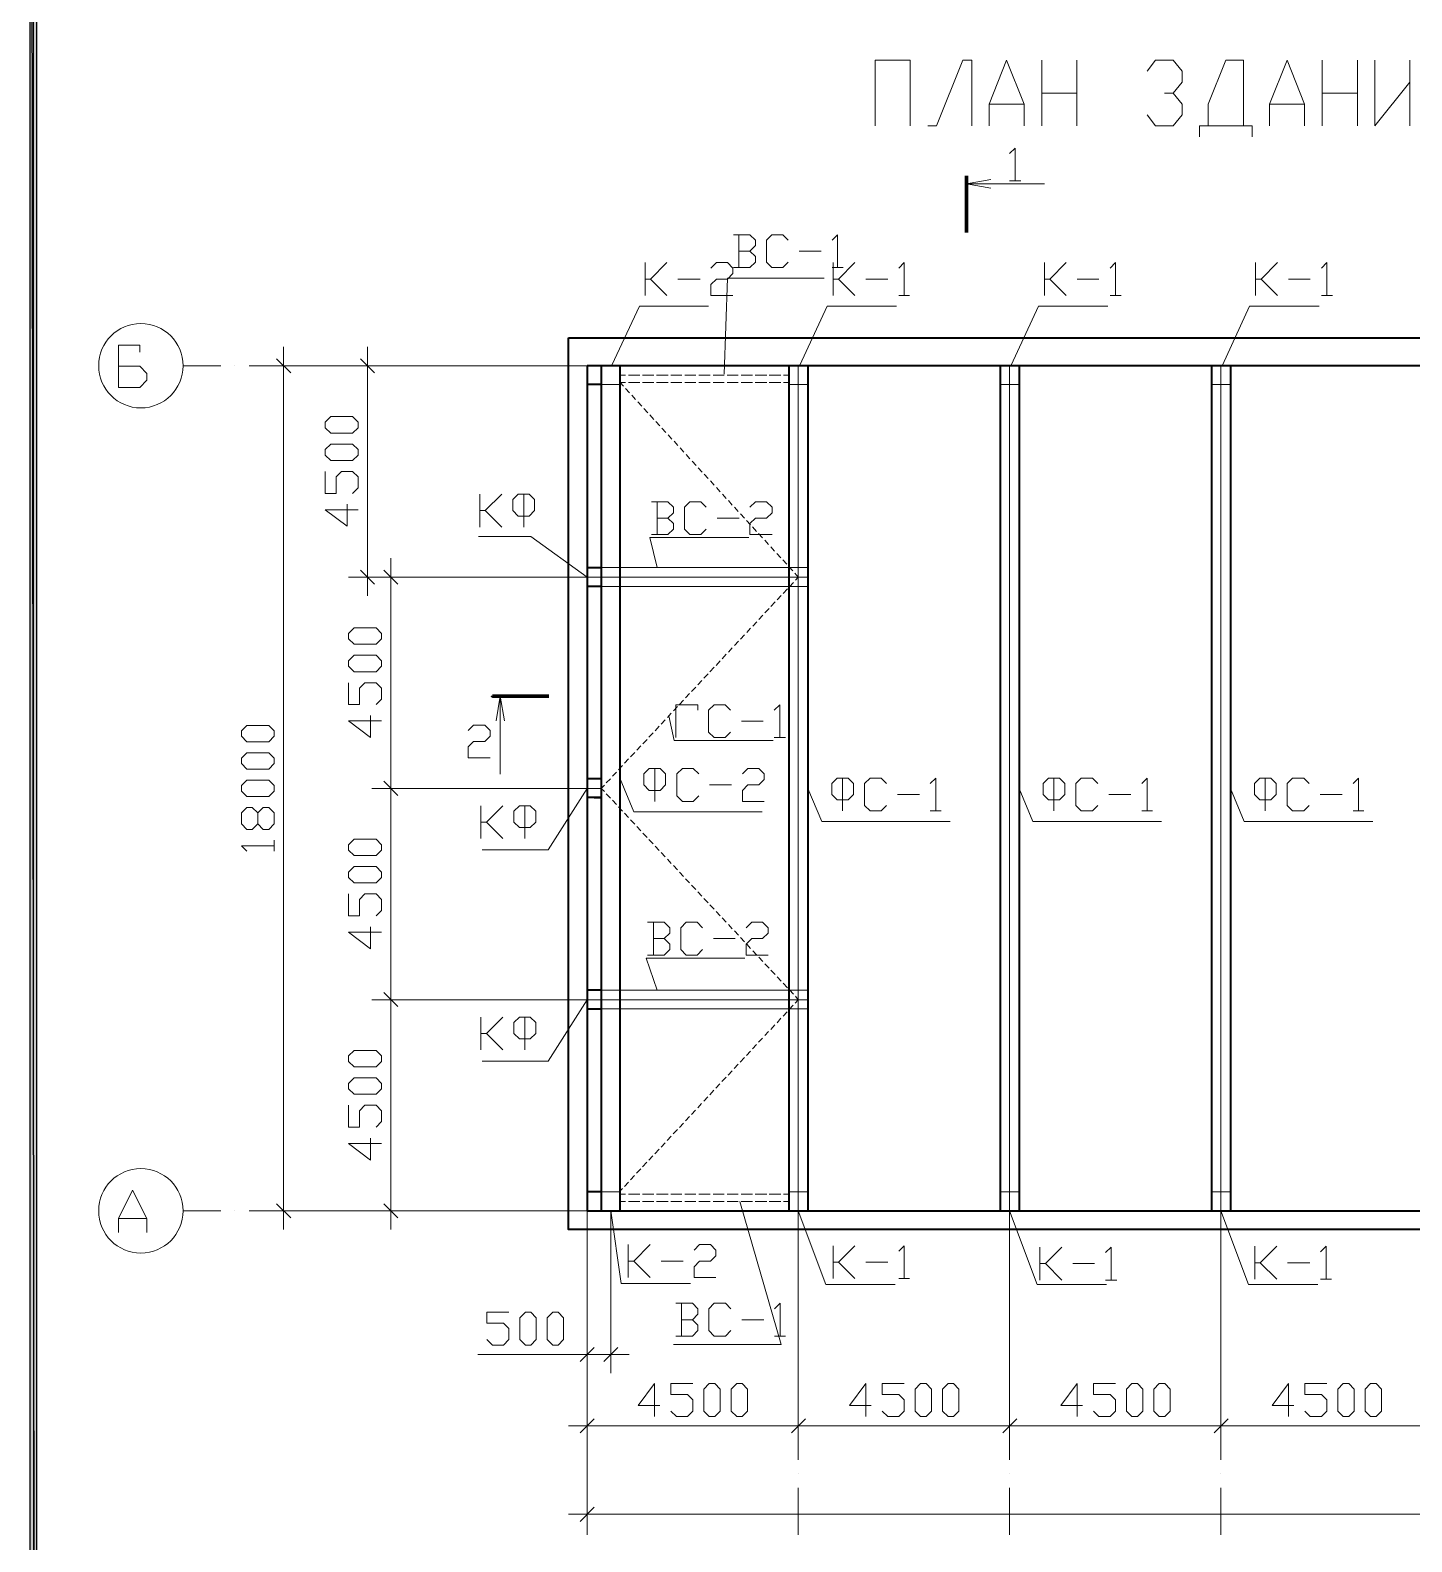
# Model space of a CAD drawing. Header units: millimetres. Extents: x -258556 to -95372, y 16759 to 83874.
# Drawn here: x -128964.5 to -128817.9, y 41682.9 to 41843.3 of the extents above; entities that cross this region are included whole.
import ezdxf

# ---------------------------------------------------------------- set-up
doc = ezdxf.new("R2010")
doc.units = ezdxf.units.MM
doc.header["$LTSCALE"] = 0.5

msp = doc.modelspace()

# ---------------------------------------------------------------- hatches: boundary and pattern name
at = {"true_color": 0x000007}
h = msp.add_hatch(color=7, dxfattribs=at)
h.paths.add_polyline_path([(-128336.362, 41416.87), (-128336.362, 41416.147), (-128151.253, 41416.87)])
h.paths.add_polyline_path([(-128336.362, 41416.147), (-128151.253, 41416.87), (-128150.53, 41416.182)])
h.paths.add_polyline_path([(-128151.253, 41416.87), (-128150.53, 41416.182), (-128151.253, 42001.108)])
h.paths.add_polyline_path([(-128150.53, 41416.182), (-128151.253, 42001.108), (-128150.53, 42001.762)])
h.paths.add_polyline_path([(-128151.253, 42001.108), (-128150.53, 42001.762), (-128963.796, 42001.108)])
h.paths.add_polyline_path([(-128150.53, 42001.762), (-128963.796, 42001.108), (-128964.484, 42001.762)])
h.paths.add_polyline_path([(-128963.796, 42001.108), (-128964.484, 42001.762), (-128963.796, 41416.87)])
h.paths.add_polyline_path([(-128964.484, 42001.762), (-128963.796, 41416.87), (-128964.484, 41416.182)])
h.paths.add_polyline_path([(-128963.796, 41416.87), (-128964.484, 41416.182), (-128336.362, 41416.733)])
h.paths.add_polyline_path([(-128964.484, 41416.182), (-128336.362, 41416.733), (-128336.362, 41416.044)])

# ---------------------------------------------------------------- linework, layer by layer
at = {"color": 7, "linetype": 'Continuous', "lineweight": -2, "true_color": 0x000007}
for points in [[(-128963.796, 42001.108), (-128964.484, 42001.762), (-128963.796, 41416.87)], [(-128964.484, 42001.762), (-128963.796, 41416.87), (-128964.484, 41416.182)]]:
    msp.add_lwpolyline(points, close=True, dxfattribs=at)
at = {"color": 7, "linetype": 'Continuous', "lineweight": 5, "true_color": 0x000007}
msp.add_lwpolyline([(-128964.14, 41416.526), (-128150.875, 41416.388), (-128150.875, 42001.418), (-128964.14, 42001.418)], close=True, dxfattribs=at)
at = {"color": 7, "linetype": 'Continuous', "lineweight": 18, "true_color": 0x000007}
for points in [[(-128874.821, 41833.158), (-128874.821, 41840.128), (-128871.104, 41840.128), (-128871.104, 41833.158)], [(-128869.245, 41833.158), (-128868.299, 41833.158), (-128865.528, 41840.128), (-128864.581, 41840.128), (-128864.581, 41833.158)], [(-128862.723, 41833.158), (-128862.723, 41835.464), (-128860.881, 41840.128), (-128859.006, 41835.464), (-128859.006, 41833.158)], [(-128857.147, 41833.158), (-128857.147, 41840.128), (-128857.147, 41840.128)], [(-128853.43, 41840.128), (-128853.43, 41833.158), (-128853.43, 41833.158)], [(-128845.978, 41834.328), (-128845.066, 41833.158), (-128843.19, 41833.158), (-128842.26, 41834.328), (-128842.26, 41835.464), (-128843.19, 41836.634), (-128844.119, 41836.634), (-128843.19, 41836.634), (-128842.26, 41837.804), (-128842.26, 41838.975), (-128843.19, 41840.128), (-128845.066, 41840.128), (-128845.978, 41838.975)], [(-128840.419, 41831.987), (-128840.419, 41833.158), (-128835.738, 41833.158), (-128835.738, 41840.128), (-128837.614, 41840.128), (-128839.472, 41835.464), (-128839.472, 41833.158), (-128834.826, 41833.158), (-128834.826, 41831.987)], [(-128832.967, 41833.158), (-128832.967, 41835.464), (-128831.091, 41840.128), (-128829.25, 41835.464), (-128829.25, 41833.158)], [(-128827.374, 41833.158), (-128827.374, 41840.128), (-128827.374, 41840.128)], [(-128823.657, 41840.128), (-128823.657, 41833.158), (-128823.657, 41833.158)], [(-128821.798, 41840.128), (-128821.798, 41833.158), (-128818.081, 41837.804), (-128818.081, 41833.158), (-128818.081, 41840.128)], [(-128857.147, 41836.634), (-128853.43, 41836.634), (-128853.43, 41836.634)], [(-128827.374, 41836.634), (-128823.657, 41836.634), (-128823.657, 41836.634)], [(-128862.723, 41835.464), (-128859.006, 41835.464), (-128859.006, 41835.464)], [(-128832.967, 41835.464), (-128829.25, 41835.464), (-128829.25, 41835.464)]]:
    msp.add_lwpolyline(points, dxfattribs=at)
at = {"color": 7, "linetype": 'Continuous', "lineweight": 13, "true_color": 0x000007}
for points in [[(-128860.554, 41830.232), (-128859.969, 41830.8), (-128859.969, 41827.324)], [(-128862.534, 41827.461), (-128865.149, 41827.014), (-128856.872, 41827.014)], [(-128865.149, 41827.014), (-128862.534, 41826.549), (-128862.534, 41826.549)], [(-128860.554, 41827.324), (-128859.384, 41827.324), (-128859.384, 41827.324)], [(-128888.107, 41819.872), (-128887.539, 41820.474), (-128887.539, 41821.042), (-128888.107, 41821.61), (-128889.863, 41821.61)], [(-128889.278, 41821.61), (-128889.278, 41818.134), (-128889.278, 41818.134)], [(-128884.046, 41818.701), (-128884.631, 41818.134), (-128885.784, 41818.134), (-128886.369, 41818.701), (-128886.369, 41821.042), (-128885.784, 41821.61), (-128884.631, 41821.61), (-128884.046, 41821.042)], [(-128879.399, 41821.042), (-128878.814, 41821.61), (-128878.814, 41818.134)], [(-128889.863, 41818.134), (-128888.107, 41818.134), (-128887.539, 41818.701), (-128887.539, 41819.304), (-128888.107, 41819.872), (-128889.278, 41819.872)], [(-128882.875, 41819.872), (-128880.552, 41819.872), (-128880.552, 41819.872)], [(-128899.225, 41815.156), (-128899.225, 41818.65), (-128899.225, 41818.65)], [(-128896.919, 41818.65), (-128898.657, 41816.894), (-128899.225, 41816.894)], [(-128892.272, 41818.065), (-128891.67, 41818.65), (-128890.499, 41818.65), (-128889.932, 41818.065), (-128889.932, 41817.497), (-128890.499, 41816.894), (-128891.67, 41816.894), (-128892.272, 41816.327), (-128892.272, 41815.156), (-128889.932, 41815.156)], [(-128879.399, 41818.134), (-128878.229, 41818.134), (-128878.229, 41818.134)], [(-128879.296, 41815.156), (-128879.296, 41818.65), (-128879.296, 41818.65)], [(-128876.973, 41818.65), (-128878.728, 41816.894), (-128879.296, 41816.894)], [(-128872.326, 41818.065), (-128871.741, 41818.65), (-128871.741, 41815.156)], [(-128856.872, 41815.156), (-128856.872, 41818.65), (-128856.872, 41818.65)], [(-128854.548, 41818.65), (-128856.304, 41816.894), (-128856.872, 41816.894)], [(-128849.902, 41818.065), (-128849.316, 41818.65), (-128849.316, 41815.156)], [(-128834.464, 41815.156), (-128834.464, 41818.65), (-128834.464, 41818.65)], [(-128832.124, 41818.65), (-128833.862, 41816.894), (-128834.464, 41816.894)], [(-128827.477, 41818.065), (-128826.892, 41818.65), (-128826.892, 41815.156)], [(-128898.657, 41816.894), (-128896.919, 41815.156), (-128896.919, 41815.156)], [(-128895.748, 41816.894), (-128893.408, 41816.894), (-128893.408, 41816.894)], [(-128890.861, 41806.792), (-128890.482, 41816.998), (-128880.242, 41816.998)], [(-128878.728, 41816.894), (-128876.973, 41815.156), (-128876.973, 41815.156)], [(-128875.819, 41816.894), (-128873.496, 41816.894), (-128873.496, 41816.894)], [(-128856.304, 41816.894), (-128854.548, 41815.156), (-128854.548, 41815.156)], [(-128853.395, 41816.894), (-128851.072, 41816.894), (-128851.072, 41816.894)], [(-128833.862, 41816.894), (-128832.124, 41815.156), (-128832.124, 41815.156)], [(-128830.971, 41816.894), (-128828.647, 41816.894), (-128828.647, 41816.894)], [(-128872.326, 41815.156), (-128871.173, 41815.156), (-128871.173, 41815.156)], [(-128849.902, 41815.156), (-128848.731, 41815.156), (-128848.731, 41815.156)], [(-128827.477, 41815.156), (-128826.307, 41815.156), (-128826.307, 41815.156)], [(-128902.753, 41807.773), (-128899.844, 41814.02), (-128892.496, 41814.02)], [(-128882.824, 41807.773), (-128879.933, 41814.02), (-128872.55, 41814.02)], [(-128860.4, 41807.773), (-128857.508, 41814.02), (-128850.125, 41814.02)], [(-128837.975, 41807.773), (-128835.084, 41814.02), (-128827.701, 41814.02)], [(-128701.57, 41810.682), (-128701.57, 41717.99), (-128701.57, 41716.011), (-128905.369, 41716.011), (-128907.382, 41716.011), (-128907.382, 41810.682), (-128905.369, 41810.682)], [(-128905.369, 41810.682), (-128701.57, 41810.682), (-128703.567, 41810.682)], [(-128936.845, 41806.947), (-128938.36, 41808.444), (-128938.36, 41808.444)], [(-128937.603, 41809.701), (-128937.603, 41716.011), (-128937.603, 41716.011)], [(-128927.948, 41806.947), (-128929.445, 41808.444), (-128929.445, 41808.444)], [(-128928.705, 41809.701), (-128928.705, 41783.284), (-128928.705, 41783.284)], [(-128944.263, 41807.687), (-128948.238, 41807.687), (-128948.238, 41807.687)], [(-128942.766, 41807.687), (-128942.783, 41807.704), (-128942.783, 41807.704)], [(-128936.277, 41807.687), (-128941.251, 41807.687), (-128941.251, 41807.687)], [(-128926.21, 41807.687), (-128939.582, 41807.687), (-128939.582, 41807.687)], [(-128934.78, 41807.687), (-128934.797, 41807.704), (-128934.797, 41807.704)], [(-128928.309, 41807.687), (-128933.283, 41807.687), (-128933.283, 41807.687)], [(-128903.906, 41807.687), (-128930.701, 41807.687), (-128930.701, 41807.687)], [(-128926.812, 41807.687), (-128926.829, 41807.704), (-128926.829, 41807.704)], [(-128920.324, 41807.687), (-128925.315, 41807.687), (-128925.315, 41807.687)], [(-128918.827, 41807.687), (-128918.861, 41807.704), (-128918.861, 41807.704)], [(-128912.356, 41807.687), (-128917.329, 41807.687), (-128917.329, 41807.687)], [(-128910.859, 41807.687), (-128910.876, 41807.704), (-128910.876, 41807.704)], [(-128905.369, 41807.687), (-128909.361, 41807.687), (-128909.361, 41807.687)], [(-128905.369, 41807.687), (-128905.369, 41717.99), (-128905.369, 41715.512)], [(-128903.906, 41807.687), (-128903.906, 41717.99), (-128903.906, 41717.99)], [(-128901.892, 41807.687), (-128901.892, 41717.99), (-128901.892, 41717.99)], [(-128901.892, 41806.706), (-128901.307, 41806.706), (-128901.307, 41806.706)], [(-128900.997, 41806.706), (-128899.81, 41806.706), (-128899.81, 41806.706)], [(-128899.517, 41806.706), (-128898.295, 41806.706), (-128898.295, 41806.706)], [(-128898.02, 41806.706), (-128896.798, 41806.706), (-128896.798, 41806.706)], [(-128896.523, 41806.706), (-128895.335, 41806.706), (-128895.335, 41806.706)], [(-128895.026, 41806.706), (-128893.838, 41806.706), (-128893.838, 41806.706)], [(-128893.528, 41806.706), (-128892.341, 41806.706), (-128892.341, 41806.706)], [(-128892.031, 41806.706), (-128890.844, 41806.706), (-128890.844, 41806.706)], [(-128890.534, 41806.706), (-128889.346, 41806.706), (-128889.346, 41806.706)], [(-128889.037, 41806.706), (-128887.832, 41806.706), (-128887.832, 41806.706)], [(-128887.557, 41806.706), (-128886.335, 41806.706), (-128886.335, 41806.706)], [(-128886.059, 41806.706), (-128884.837, 41806.706), (-128884.837, 41806.706)], [(-128884.562, 41806.706), (-128883.96, 41806.706), (-128883.96, 41806.706)], [(-128883.96, 41807.687), (-128883.96, 41717.99), (-128883.96, 41717.99)], [(-128882.979, 41807.687), (-128882.979, 41717.99), (-128882.979, 41715.512)], [(-128881.963, 41807.687), (-128881.963, 41717.99), (-128881.963, 41717.99)], [(-128861.535, 41807.687), (-128861.535, 41717.99), (-128861.535, 41717.99)], [(-128860.554, 41807.687), (-128860.554, 41717.99), (-128860.554, 41715.512)], [(-128859.539, 41807.687), (-128859.539, 41717.99), (-128859.539, 41717.99)], [(-128839.111, 41807.687), (-128839.111, 41717.99), (-128839.111, 41717.99)], [(-128838.13, 41807.687), (-128838.13, 41717.99), (-128838.13, 41715.512)], [(-128837.115, 41807.687), (-128837.115, 41717.99), (-128837.115, 41717.99)], [(-128901.892, 41805.932), (-128901.307, 41805.932), (-128901.307, 41805.932)], [(-128901.892, 41805.932), (-128901.514, 41805.519), (-128901.514, 41805.519)], [(-128901.307, 41805.295), (-128900.877, 41804.83), (-128900.877, 41804.83)], [(-128900.997, 41805.932), (-128899.81, 41805.932), (-128899.81, 41805.932)], [(-128899.517, 41805.932), (-128898.295, 41805.932), (-128898.295, 41805.932)], [(-128898.02, 41805.932), (-128896.798, 41805.932), (-128896.798, 41805.932)], [(-128896.523, 41805.932), (-128895.335, 41805.932), (-128895.335, 41805.932)], [(-128895.026, 41805.932), (-128893.838, 41805.932), (-128893.838, 41805.932)], [(-128893.528, 41805.932), (-128892.341, 41805.932), (-128892.341, 41805.932)], [(-128892.031, 41805.932), (-128890.844, 41805.932), (-128890.844, 41805.932)], [(-128890.534, 41805.932), (-128889.346, 41805.932), (-128889.346, 41805.932)], [(-128889.037, 41805.932), (-128887.832, 41805.932), (-128887.832, 41805.932)], [(-128887.557, 41805.932), (-128886.335, 41805.932), (-128886.335, 41805.932)], [(-128886.059, 41805.932), (-128884.837, 41805.932), (-128884.837, 41805.932)], [(-128884.562, 41805.932), (-128883.96, 41805.932), (-128883.96, 41805.932)], [(-128900.653, 41804.589), (-128900.24, 41804.125), (-128900.24, 41804.125)], [(-128900.016, 41803.884), (-128899.586, 41803.419), (-128899.586, 41803.419)], [(-128899.38, 41803.178), (-128898.949, 41802.714), (-128898.949, 41802.714)], [(-128898.743, 41802.49), (-128898.295, 41802.008), (-128898.295, 41802.008)], [(-128898.106, 41801.784), (-128897.659, 41801.32), (-128897.659, 41801.32)], [(-128897.452, 41801.079), (-128897.022, 41800.614), (-128897.022, 41800.614)], [(-128896.798, 41800.373), (-128896.385, 41799.926), (-128896.385, 41799.926)], [(-128896.161, 41799.702), (-128895.748, 41799.22), (-128895.748, 41799.22)], [(-128895.525, 41798.996), (-128895.112, 41798.532), (-128895.112, 41798.532)], [(-128894.888, 41798.291), (-128894.475, 41797.826), (-128894.475, 41797.826)], [(-128894.251, 41797.585), (-128893.804, 41797.12), (-128893.804, 41797.12)], [(-128930.288, 41794.16), (-128929.686, 41794.745), (-128929.686, 41795.916), (-128930.288, 41796.484), (-128931.459, 41796.484), (-128932.027, 41795.916), (-128932.027, 41794.16), (-128933.197, 41794.16), (-128933.197, 41796.484)], [(-128893.614, 41796.879), (-128893.167, 41796.415), (-128893.167, 41796.415)], [(-128892.978, 41796.191), (-128892.53, 41795.726), (-128892.53, 41795.726)], [(-128892.306, 41795.486), (-128891.893, 41795.021), (-128891.893, 41795.021)], [(-128916.779, 41790.581), (-128916.779, 41794.074), (-128916.779, 41794.074)], [(-128914.455, 41794.074), (-128916.194, 41792.336), (-128916.779, 41792.336)], [(-128912.115, 41790.581), (-128912.115, 41794.074), (-128912.717, 41794.074), (-128913.285, 41793.489), (-128913.285, 41792.336), (-128912.717, 41791.751), (-128911.547, 41791.751), (-128910.962, 41792.336), (-128910.962, 41793.489), (-128911.547, 41794.074), (-128912.115, 41794.074)], [(-128891.67, 41794.78), (-128891.257, 41794.315), (-128891.257, 41794.315)], [(-128891.033, 41794.074), (-128890.62, 41793.61), (-128890.62, 41793.61)], [(-128930.856, 41793.007), (-128930.856, 41790.667), (-128933.197, 41792.422), (-128929.686, 41792.422)], [(-128916.194, 41792.336), (-128914.455, 41790.581), (-128914.455, 41790.581)], [(-128896.833, 41791.527), (-128896.23, 41792.095), (-128896.23, 41792.698), (-128896.833, 41793.265), (-128898.571, 41793.265)], [(-128897.968, 41793.265), (-128897.968, 41789.789), (-128897.968, 41789.789)], [(-128892.754, 41790.357), (-128893.322, 41789.789), (-128894.492, 41789.789), (-128895.06, 41790.357), (-128895.06, 41792.698), (-128894.492, 41793.265), (-128893.322, 41793.265), (-128892.754, 41792.698)], [(-128890.396, 41793.403), (-128889.983, 41792.904), (-128889.983, 41792.904)], [(-128889.759, 41792.698), (-128889.346, 41792.233), (-128889.346, 41792.233)], [(-128888.107, 41792.698), (-128887.505, 41793.265), (-128886.369, 41793.265), (-128885.767, 41792.698), (-128885.767, 41792.095), (-128886.369, 41791.527), (-128887.505, 41791.527), (-128888.107, 41790.959), (-128888.107, 41789.789), (-128885.767, 41789.789)], [(-128898.571, 41789.789), (-128896.833, 41789.789), (-128896.23, 41790.357), (-128896.23, 41790.959), (-128896.833, 41791.527), (-128897.968, 41791.527)], [(-128891.584, 41791.527), (-128889.243, 41791.527), (-128889.243, 41791.527)], [(-128889.123, 41791.992), (-128888.675, 41791.527), (-128888.675, 41791.527)], [(-128888.486, 41791.286), (-128888.038, 41790.822), (-128888.038, 41790.822)], [(-128905.369, 41785.263), (-128911.375, 41789.565), (-128916.916, 41789.565)], [(-128897.951, 41786.278), (-128898.743, 41789.462), (-128888.245, 41789.462)], [(-128887.832, 41790.598), (-128887.402, 41790.116), (-128887.402, 41790.116)], [(-128887.195, 41789.892), (-128886.765, 41789.428), (-128886.765, 41789.428)], [(-128886.541, 41789.187), (-128886.128, 41788.722), (-128886.128, 41788.722)], [(-128885.904, 41788.481), (-128885.491, 41788.016), (-128885.491, 41788.016)], [(-128885.268, 41787.776), (-128884.837, 41787.311), (-128884.837, 41787.311)], [(-128929.445, 41786.02), (-128927.948, 41784.523), (-128927.948, 41784.523)], [(-128925.47, 41784.523), (-128926.967, 41786.02), (-128926.967, 41786.02)], [(-128926.21, 41787.276), (-128926.21, 41760.859), (-128926.21, 41760.859)], [(-128905.369, 41786.278), (-128903.906, 41786.278), (-128903.906, 41786.278)], [(-128903.906, 41784.282), (-128905.369, 41784.282), (-128905.369, 41786.278)], [(-128903.906, 41786.278), (-128881.963, 41786.278), (-128881.963, 41786.278)], [(-128884.631, 41787.104), (-128884.201, 41786.64), (-128884.201, 41786.64)], [(-128883.977, 41786.399), (-128883.564, 41785.934), (-128883.564, 41785.934)], [(-128901.41, 41785.263), (-128930.701, 41785.263), (-128930.701, 41785.263)], [(-128901.41, 41785.263), (-128928.223, 41785.263), (-128928.223, 41785.263)], [(-128881.963, 41784.282), (-128903.906, 41784.282), (-128903.906, 41784.282)], [(-128901.41, 41785.263), (-128881.963, 41785.263), (-128881.963, 41785.263)], [(-128883.495, 41784.695), (-128883.925, 41784.23), (-128883.925, 41784.23)], [(-128883.34, 41785.693), (-128882.979, 41785.263), (-128883.289, 41784.936)], [(-128884.803, 41783.301), (-128885.216, 41782.854), (-128885.216, 41782.854)], [(-128884.132, 41784.007), (-128884.579, 41783.542), (-128884.579, 41783.542)], [(-128886.73, 41781.236), (-128887.161, 41780.771), (-128887.161, 41780.771)], [(-128886.077, 41781.924), (-128886.524, 41781.46), (-128886.524, 41781.46)], [(-128885.44, 41782.63), (-128885.887, 41782.165), (-128885.887, 41782.165)], [(-128888.038, 41779.842), (-128888.451, 41779.394), (-128888.451, 41779.394)], [(-128887.384, 41780.53), (-128887.815, 41780.066), (-128887.815, 41780.066)], [(-128905.369, 41777.794), (-128905.369, 41778.792), (-128905.369, 41778.792)], [(-128889.312, 41778.465), (-128889.759, 41778), (-128889.759, 41778)], [(-128888.675, 41779.136), (-128889.123, 41778.689), (-128889.123, 41778.689)], [(-128891.274, 41776.365), (-128891.687, 41775.901), (-128891.687, 41775.901)], [(-128890.62, 41777.071), (-128891.05, 41776.606), (-128891.05, 41776.606)], [(-128889.983, 41777.759), (-128890.396, 41777.295), (-128890.396, 41777.295)], [(-128892.547, 41774.989), (-128892.995, 41774.524), (-128892.995, 41774.524)], [(-128891.911, 41775.694), (-128892.358, 41775.23), (-128892.358, 41775.23)], [(-128927.793, 41771.736), (-128927.208, 41772.321), (-128927.208, 41773.491), (-128927.793, 41774.059), (-128928.963, 41774.059), (-128929.548, 41773.491), (-128929.548, 41771.736), (-128930.701, 41771.736), (-128930.701, 41774.059)], [(-128893.855, 41773.595), (-128894.303, 41773.13), (-128894.303, 41773.13)], [(-128893.219, 41774.3), (-128893.632, 41773.836), (-128893.632, 41773.836)], [(-128915.041, 41769.998), (-128914.61, 41772.631), (-128914.61, 41764.336)], [(-128914.61, 41772.631), (-128914.163, 41769.998), (-128914.163, 41769.998)], [(-128895.8, 41771.529), (-128896.23, 41771.065), (-128896.23, 41771.065)], [(-128895.989, 41768.242), (-128895.989, 41771.719), (-128893.649, 41771.719), (-128893.649, 41771.151)], [(-128895.146, 41772.201), (-128895.594, 41771.736), (-128895.594, 41771.736)], [(-128894.509, 41772.906), (-128894.94, 41772.442), (-128894.94, 41772.442)], [(-128890.172, 41768.81), (-128890.74, 41768.242), (-128891.911, 41768.242), (-128892.496, 41768.81), (-128892.496, 41771.151), (-128891.911, 41771.719), (-128890.74, 41771.719), (-128890.172, 41771.151)], [(-128885.526, 41771.151), (-128884.941, 41771.719), (-128884.941, 41768.242)], [(-128928.378, 41770.583), (-128928.378, 41768.242), (-128930.701, 41769.998), (-128927.208, 41769.998)], [(-128897.091, 41770.135), (-128897.538, 41769.671), (-128897.538, 41769.671)], [(-128896.454, 41770.824), (-128896.867, 41770.359), (-128896.867, 41770.359)], [(-128896.712, 41770.531), (-128896.161, 41767.915), (-128885.663, 41767.915)], [(-128889.002, 41769.981), (-128886.696, 41769.981), (-128886.696, 41769.981)], [(-128918.001, 41768.982), (-128917.433, 41769.568), (-128916.262, 41769.568), (-128915.677, 41768.982), (-128915.677, 41768.397), (-128916.262, 41767.829), (-128917.433, 41767.829), (-128918.001, 41767.244), (-128918.001, 41766.074), (-128915.677, 41766.074)], [(-128898.399, 41768.742), (-128898.829, 41768.277), (-128898.829, 41768.277)], [(-128897.745, 41769.43), (-128898.175, 41768.965), (-128898.175, 41768.965)], [(-128885.526, 41768.242), (-128884.356, 41768.242), (-128884.356, 41768.242)], [(-128900.326, 41766.659), (-128900.774, 41766.194), (-128900.774, 41766.194)], [(-128899.689, 41767.365), (-128900.102, 41766.9), (-128900.102, 41766.9)], [(-128899.035, 41768.036), (-128899.466, 41767.571), (-128899.466, 41767.571)], [(-128901.634, 41765.265), (-128902.064, 41764.8), (-128902.064, 41764.8)], [(-128900.997, 41765.971), (-128901.41, 41765.506), (-128901.41, 41765.506)], [(-128926.967, 41763.596), (-128925.47, 41762.099), (-128925.47, 41762.099)], [(-128925.47, 41762.099), (-128926.967, 41763.596), (-128926.967, 41763.596)], [(-128926.21, 41764.852), (-128926.21, 41738.435), (-128926.21, 41738.435)], [(-128905.369, 41763.854), (-128903.906, 41763.854), (-128903.906, 41763.854)], [(-128903.906, 41761.858), (-128905.369, 41761.858), (-128905.369, 41763.854)], [(-128902.925, 41763.871), (-128903.355, 41763.424), (-128903.355, 41763.424)], [(-128902.271, 41764.577), (-128902.701, 41764.129), (-128902.701, 41764.129)], [(-128901.892, 41763.871), (-128900.447, 41760.36), (-128886.799, 41760.36)], [(-128898.192, 41761.462), (-128898.192, 41764.955), (-128898.795, 41764.955), (-128899.362, 41764.37), (-128899.362, 41763.217), (-128898.795, 41762.615), (-128897.624, 41762.615), (-128897.056, 41763.217), (-128897.056, 41764.37), (-128897.624, 41764.955), (-128898.192, 41764.955)], [(-128893.546, 41762.047), (-128894.148, 41761.462), (-128895.284, 41761.462), (-128895.886, 41762.047), (-128895.886, 41764.37), (-128895.284, 41764.955), (-128894.148, 41764.955), (-128893.546, 41764.37)], [(-128888.899, 41764.37), (-128888.331, 41764.955), (-128887.161, 41764.955), (-128886.593, 41764.37), (-128886.593, 41763.785), (-128887.161, 41763.217), (-128888.331, 41763.217), (-128888.899, 41762.615), (-128888.899, 41761.462), (-128886.593, 41761.462)], [(-128878.28, 41760.446), (-128878.28, 41763.923), (-128878.848, 41763.923), (-128879.434, 41763.355), (-128879.434, 41762.185), (-128878.848, 41761.617), (-128877.678, 41761.617), (-128877.11, 41762.185), (-128877.11, 41763.355), (-128877.678, 41763.923), (-128878.28, 41763.923)], [(-128873.617, 41761.014), (-128874.202, 41760.446), (-128875.372, 41760.446), (-128875.94, 41761.014), (-128875.94, 41763.355), (-128875.372, 41763.923), (-128874.202, 41763.923), (-128873.617, 41763.355)], [(-128868.97, 41763.355), (-128868.385, 41763.923), (-128868.385, 41760.446)], [(-128855.856, 41760.446), (-128855.856, 41763.923), (-128856.424, 41763.923), (-128856.992, 41763.355), (-128856.992, 41762.185), (-128856.424, 41761.617), (-128855.254, 41761.617), (-128854.686, 41762.185), (-128854.686, 41763.355), (-128855.254, 41763.923), (-128855.856, 41763.923)], [(-128851.192, 41761.014), (-128851.777, 41760.446), (-128852.948, 41760.446), (-128853.516, 41761.014), (-128853.516, 41763.355), (-128852.948, 41763.923), (-128851.777, 41763.923), (-128851.192, 41763.355)], [(-128846.528, 41763.355), (-128845.961, 41763.923), (-128845.961, 41760.446)], [(-128833.432, 41760.446), (-128833.432, 41763.923), (-128834, 41763.923), (-128834.568, 41763.355), (-128834.568, 41762.185), (-128834, 41761.617), (-128832.829, 41761.617), (-128832.262, 41762.185), (-128832.262, 41763.355), (-128832.829, 41763.923), (-128833.432, 41763.923)], [(-128828.768, 41761.014), (-128829.353, 41760.446), (-128830.523, 41760.446), (-128831.091, 41761.014), (-128831.091, 41763.355), (-128830.523, 41763.923), (-128829.353, 41763.923), (-128828.768, 41763.355)], [(-128824.104, 41763.355), (-128823.536, 41763.923), (-128823.536, 41760.446)], [(-128903.906, 41762.839), (-128928.223, 41762.839), (-128928.223, 41762.839)], [(-128903.906, 41762.839), (-128928.223, 41762.839), (-128928.223, 41762.839)], [(-128905.369, 41762.839), (-128909.516, 41756.316), (-128916.538, 41756.316)], [(-128903.562, 41763.2), (-128903.906, 41762.839), (-128903.562, 41762.512)], [(-128903.355, 41762.271), (-128902.925, 41761.806), (-128902.925, 41761.806)], [(-128892.392, 41763.217), (-128890.069, 41763.217), (-128890.069, 41763.217)], [(-128881.963, 41762.839), (-128880.501, 41759.311), (-128866.87, 41759.311)], [(-128872.464, 41762.185), (-128870.123, 41762.185), (-128870.123, 41762.185)], [(-128859.539, 41762.839), (-128858.076, 41759.311), (-128844.446, 41759.311)], [(-128850.039, 41762.185), (-128847.699, 41762.185), (-128847.699, 41762.185)], [(-128837.115, 41762.839), (-128835.652, 41759.311), (-128822.022, 41759.311)], [(-128827.615, 41762.185), (-128825.274, 41762.185), (-128825.274, 41762.185)], [(-128940.339, 41760.24), (-128939.754, 41760.825), (-128939.169, 41760.825), (-128938.601, 41760.24), (-128938.601, 41759.07), (-128939.169, 41758.484), (-128939.754, 41758.484), (-128940.339, 41759.07), (-128940.339, 41760.24), (-128940.924, 41760.825), (-128941.509, 41760.825), (-128942.077, 41760.24), (-128942.077, 41759.07), (-128941.509, 41758.484), (-128940.924, 41758.484), (-128940.339, 41759.07)], [(-128916.658, 41757.521), (-128916.658, 41760.997), (-128916.658, 41760.997)], [(-128914.335, 41760.997), (-128916.073, 41759.259), (-128916.658, 41759.259)], [(-128912.012, 41757.521), (-128912.012, 41760.997), (-128912.58, 41760.997), (-128913.165, 41760.412), (-128913.165, 41759.259), (-128912.58, 41758.674), (-128911.427, 41758.674), (-128910.841, 41759.259), (-128910.841, 41760.412), (-128911.427, 41760.997), (-128912.012, 41760.997)], [(-128902.701, 41761.582), (-128902.271, 41761.118), (-128902.271, 41761.118)], [(-128902.064, 41760.877), (-128901.634, 41760.412), (-128901.634, 41760.412)], [(-128901.41, 41760.205), (-128900.997, 41759.741), (-128900.997, 41759.741)], [(-128868.97, 41760.446), (-128867.817, 41760.446), (-128867.817, 41760.446)], [(-128846.528, 41760.446), (-128845.393, 41760.446), (-128845.393, 41760.446)], [(-128824.104, 41760.446), (-128822.968, 41760.446), (-128822.968, 41760.446)], [(-128916.073, 41759.259), (-128914.335, 41757.521), (-128914.335, 41757.521)], [(-128900.774, 41759.5), (-128900.326, 41759.035), (-128900.326, 41759.035)], [(-128900.102, 41758.811), (-128899.689, 41758.347), (-128899.689, 41758.347)], [(-128938.601, 41756.161), (-128938.601, 41757.331), (-128938.601, 41757.331)], [(-128899.466, 41758.106), (-128899.035, 41757.641), (-128899.035, 41757.641)], [(-128898.829, 41757.417), (-128898.399, 41756.97), (-128898.399, 41756.97)], [(-128941.509, 41756.161), (-128942.077, 41756.746), (-128938.601, 41756.746)], [(-128898.175, 41756.712), (-128897.745, 41756.264), (-128897.745, 41756.264)], [(-128897.538, 41756.041), (-128897.091, 41755.576), (-128897.091, 41755.576)], [(-128896.867, 41755.335), (-128896.454, 41754.87), (-128896.454, 41754.87)], [(-128896.23, 41754.647), (-128895.8, 41754.182), (-128895.8, 41754.182)], [(-128895.594, 41753.941), (-128895.146, 41753.476), (-128895.146, 41753.476)], [(-128894.94, 41753.253), (-128894.509, 41752.805), (-128894.509, 41752.805)], [(-128894.303, 41752.564), (-128893.855, 41752.1), (-128893.855, 41752.1)], [(-128927.793, 41749.312), (-128927.208, 41749.897), (-128927.208, 41751.05), (-128927.793, 41751.635), (-128928.963, 41751.635), (-128929.548, 41751.05), (-128929.548, 41749.312), (-128930.701, 41749.312), (-128930.701, 41751.635)], [(-128893.632, 41751.876), (-128893.219, 41751.411), (-128893.219, 41751.411)], [(-128892.995, 41751.17), (-128892.547, 41750.706), (-128892.547, 41750.706)], [(-128892.358, 41750.482), (-128891.911, 41750.017), (-128891.911, 41750.017)], [(-128891.687, 41749.776), (-128891.274, 41749.312), (-128891.274, 41749.312)], [(-128891.05, 41749.105), (-128890.62, 41748.64), (-128890.62, 41748.64)], [(-128928.378, 41748.159), (-128928.378, 41745.818), (-128930.701, 41747.573), (-128927.208, 41747.573)], [(-128897.228, 41746.902), (-128896.626, 41747.487), (-128896.626, 41748.055), (-128897.228, 41748.64), (-128898.967, 41748.64)], [(-128898.364, 41748.64), (-128898.364, 41745.147), (-128898.364, 41745.147)], [(-128893.15, 41745.732), (-128893.718, 41745.147), (-128894.888, 41745.147), (-128895.456, 41745.732), (-128895.456, 41748.055), (-128894.888, 41748.64), (-128893.718, 41748.64), (-128893.15, 41748.055)], [(-128890.396, 41748.4), (-128889.983, 41747.935), (-128889.983, 41747.935)], [(-128889.759, 41747.711), (-128889.312, 41747.246), (-128889.312, 41747.246)], [(-128888.503, 41748.055), (-128887.901, 41748.64), (-128886.765, 41748.64), (-128886.163, 41748.055), (-128886.163, 41747.487), (-128886.765, 41746.902), (-128887.901, 41746.902), (-128888.503, 41746.317), (-128888.503, 41745.147), (-128886.163, 41745.147)], [(-128898.967, 41745.147), (-128897.228, 41745.147), (-128896.626, 41745.732), (-128896.626, 41746.317), (-128897.228, 41746.902), (-128898.364, 41746.902)], [(-128891.979, 41746.902), (-128889.673, 41746.902), (-128889.673, 41746.902)], [(-128889.123, 41747.006), (-128888.675, 41746.541), (-128888.675, 41746.541)], [(-128888.451, 41746.317), (-128888.038, 41745.852), (-128888.038, 41745.852)], [(-128897.951, 41741.43), (-128899.139, 41744.82), (-128888.641, 41744.82)], [(-128887.815, 41745.612), (-128887.384, 41745.147), (-128887.384, 41745.147)], [(-128887.161, 41744.94), (-128886.73, 41744.476), (-128886.73, 41744.476)], [(-128886.524, 41744.235), (-128886.077, 41743.77), (-128886.077, 41743.77)], [(-128885.887, 41743.546), (-128885.44, 41743.082), (-128885.44, 41743.082)], [(-128885.216, 41742.841), (-128884.803, 41742.376), (-128884.803, 41742.376)], [(-128926.967, 41741.171), (-128925.47, 41739.674), (-128925.47, 41739.674)], [(-128925.47, 41739.674), (-128926.967, 41741.171), (-128926.967, 41741.171)], [(-128926.21, 41742.428), (-128926.21, 41716.011), (-128926.21, 41716.011)], [(-128905.369, 41741.43), (-128903.906, 41741.43), (-128903.906, 41741.43)], [(-128903.906, 41739.433), (-128905.369, 41739.433), (-128905.369, 41741.43)], [(-128903.906, 41741.43), (-128881.963, 41741.43), (-128881.963, 41741.43)], [(-128884.579, 41742.152), (-128884.132, 41741.688), (-128884.132, 41741.688)], [(-128883.925, 41741.447), (-128883.495, 41740.999), (-128883.495, 41740.999)], [(-128901.41, 41740.414), (-128928.223, 41740.414), (-128928.223, 41740.414)], [(-128901.41, 41740.414), (-128928.223, 41740.414), (-128928.223, 41740.414)], [(-128905.369, 41740.414), (-128909.516, 41733.892), (-128916.538, 41733.892)], [(-128881.963, 41739.433), (-128903.906, 41739.433), (-128903.906, 41739.433)], [(-128901.41, 41740.414), (-128881.963, 41740.414), (-128881.963, 41740.414)], [(-128883.529, 41739.829), (-128883.96, 41739.364), (-128883.96, 41739.364)], [(-128883.289, 41740.776), (-128882.979, 41740.414), (-128883.306, 41740.036)], [(-128916.658, 41735.079), (-128916.658, 41738.573), (-128916.658, 41738.573)], [(-128914.335, 41738.573), (-128916.073, 41736.835), (-128916.658, 41736.835)], [(-128912.012, 41735.079), (-128912.012, 41738.573), (-128912.58, 41738.573), (-128913.165, 41737.988), (-128913.165, 41736.835), (-128912.58, 41736.249), (-128911.427, 41736.249), (-128910.841, 41736.835), (-128910.841, 41737.988), (-128911.427, 41738.573), (-128912.012, 41738.573)], [(-128885.457, 41737.729), (-128885.904, 41737.265), (-128885.904, 41737.265)], [(-128884.82, 41738.435), (-128885.233, 41737.97), (-128885.233, 41737.97)], [(-128884.166, 41739.123), (-128884.596, 41738.659), (-128884.596, 41738.659)], [(-128916.073, 41736.835), (-128914.335, 41735.079), (-128914.335, 41735.079)], [(-128886.765, 41736.335), (-128887.195, 41735.888), (-128887.195, 41735.888)], [(-128886.128, 41737.041), (-128886.541, 41736.594), (-128886.541, 41736.594)], [(-128888.056, 41734.959), (-128888.486, 41734.494), (-128888.486, 41734.494)], [(-128887.402, 41735.664), (-128887.832, 41735.2), (-128887.832, 41735.2)], [(-128889.346, 41733.565), (-128889.777, 41733.1), (-128889.777, 41733.1)], [(-128888.692, 41734.27), (-128889.14, 41733.788), (-128889.14, 41733.788)], [(-128891.291, 41731.482), (-128891.721, 41731.018), (-128891.721, 41731.018)], [(-128890.637, 41732.188), (-128891.085, 41731.723), (-128891.085, 41731.723)], [(-128890, 41732.859), (-128890.413, 41732.394), (-128890.413, 41732.394)], [(-128892.582, 41730.088), (-128893.012, 41729.624), (-128893.012, 41729.624)], [(-128891.945, 41730.794), (-128892.375, 41730.329), (-128892.375, 41730.329)], [(-128927.793, 41726.887), (-128927.208, 41727.472), (-128927.208, 41728.625), (-128927.793, 41729.211), (-128928.963, 41729.211), (-128929.548, 41728.625), (-128929.548, 41726.887), (-128930.701, 41726.887), (-128930.701, 41729.211)], [(-128893.873, 41728.694), (-128894.32, 41728.23), (-128894.32, 41728.23)], [(-128893.236, 41729.4), (-128893.649, 41728.935), (-128893.649, 41728.935)], [(-128895.817, 41726.629), (-128896.247, 41726.165), (-128896.247, 41726.165)], [(-128895.18, 41727.318), (-128895.594, 41726.853), (-128895.594, 41726.853)], [(-128894.509, 41728.023), (-128894.957, 41727.558), (-128894.957, 41727.558)], [(-128928.378, 41725.717), (-128928.378, 41723.394), (-128930.701, 41725.149), (-128927.208, 41725.149)], [(-128897.108, 41725.235), (-128897.538, 41724.771), (-128897.538, 41724.771)], [(-128896.471, 41725.924), (-128896.901, 41725.459), (-128896.901, 41725.459)], [(-128898.416, 41723.824), (-128898.829, 41723.377), (-128898.829, 41723.377)], [(-128897.745, 41724.53), (-128898.192, 41724.065), (-128898.192, 41724.065)], [(-128900.361, 41721.759), (-128900.774, 41721.294), (-128900.774, 41721.294)], [(-128899.689, 41722.447), (-128900.137, 41721.983), (-128900.137, 41721.983)], [(-128899.053, 41723.153), (-128899.5, 41722.688), (-128899.5, 41722.688)], [(-128955.122, 41715.701), (-128955.122, 41717.198), (-128953.625, 41720.193), (-128952.128, 41717.198), (-128952.128, 41715.701)], [(-128901.651, 41720.365), (-128901.978, 41720.003), (-128901.978, 41720.003)], [(-128900.997, 41721.053), (-128901.428, 41720.589), (-128901.428, 41720.589)], [(-128938.36, 41718.747), (-128936.845, 41717.25), (-128936.845, 41717.25)], [(-128926.967, 41718.747), (-128925.47, 41717.25), (-128925.47, 41717.25)], [(-128901.892, 41719.762), (-128901.307, 41719.762), (-128901.307, 41719.762)], [(-128901.892, 41719.005), (-128901.307, 41719.005), (-128901.307, 41719.005)], [(-128900.997, 41719.762), (-128899.81, 41719.762), (-128899.81, 41719.762)], [(-128900.997, 41719.005), (-128899.81, 41719.005), (-128899.81, 41719.005)], [(-128899.517, 41719.762), (-128898.295, 41719.762), (-128898.295, 41719.762)], [(-128899.517, 41719.005), (-128898.295, 41719.005), (-128898.295, 41719.005)], [(-128898.02, 41719.762), (-128896.798, 41719.762), (-128896.798, 41719.762)], [(-128898.02, 41719.005), (-128896.798, 41719.005), (-128896.798, 41719.005)], [(-128896.523, 41719.762), (-128895.335, 41719.762), (-128895.335, 41719.762)], [(-128896.523, 41719.005), (-128895.335, 41719.005), (-128895.335, 41719.005)], [(-128889.191, 41719.005), (-128884.786, 41703.826), (-128896.213, 41703.826)], [(-128895.026, 41719.762), (-128893.838, 41719.762), (-128893.838, 41719.762)], [(-128895.026, 41719.005), (-128893.838, 41719.005), (-128893.838, 41719.005)], [(-128893.528, 41719.762), (-128892.341, 41719.762), (-128892.341, 41719.762)], [(-128893.528, 41719.005), (-128892.341, 41719.005), (-128892.341, 41719.005)], [(-128892.031, 41719.762), (-128890.844, 41719.762), (-128890.844, 41719.762)], [(-128892.031, 41719.005), (-128890.844, 41719.005), (-128890.844, 41719.005)], [(-128890.534, 41719.762), (-128889.346, 41719.762), (-128889.346, 41719.762)], [(-128890.534, 41719.005), (-128889.346, 41719.005), (-128889.346, 41719.005)], [(-128889.037, 41719.762), (-128887.832, 41719.762), (-128887.832, 41719.762)], [(-128889.037, 41719.005), (-128887.832, 41719.005), (-128887.832, 41719.005)], [(-128887.557, 41719.762), (-128886.335, 41719.762), (-128886.335, 41719.762)], [(-128887.557, 41719.005), (-128886.335, 41719.005), (-128886.335, 41719.005)], [(-128886.059, 41719.762), (-128884.837, 41719.762), (-128884.837, 41719.762)], [(-128886.059, 41719.005), (-128884.837, 41719.005), (-128884.837, 41719.005)], [(-128884.562, 41719.762), (-128883.96, 41719.762), (-128883.96, 41719.762)], [(-128884.562, 41719.005), (-128883.96, 41719.005), (-128883.96, 41719.005)], [(-128955.122, 41717.198), (-128952.128, 41717.198), (-128952.128, 41717.198)], [(-128944.263, 41717.99), (-128948.238, 41717.99), (-128948.238, 41717.99)], [(-128942.766, 41717.99), (-128942.783, 41718.007), (-128942.783, 41718.007)], [(-128936.277, 41717.99), (-128941.251, 41717.99), (-128941.251, 41717.99)], [(-128926.21, 41717.99), (-128939.582, 41717.99), (-128939.582, 41717.99)], [(-128934.78, 41717.99), (-128934.797, 41718.007), (-128934.797, 41718.007)], [(-128928.309, 41717.99), (-128933.283, 41717.99), (-128933.283, 41717.99)], [(-128901.41, 41717.99), (-128928.223, 41717.99), (-128928.223, 41717.99)], [(-128926.812, 41717.99), (-128926.829, 41718.007), (-128926.829, 41718.007)], [(-128920.324, 41717.99), (-128925.315, 41717.99), (-128925.315, 41717.99)], [(-128918.827, 41717.99), (-128918.861, 41718.007), (-128918.861, 41718.007)], [(-128912.356, 41717.99), (-128917.329, 41717.99), (-128917.329, 41717.99)], [(-128910.859, 41717.99), (-128910.876, 41718.007), (-128910.876, 41718.007)], [(-128905.369, 41717.99), (-128909.361, 41717.99), (-128909.361, 41717.99)], [(-128905.369, 41717.99), (-128905.369, 41700.763), (-128905.369, 41700.763)], [(-128902.89, 41717.99), (-128901.789, 41710.28), (-128894.406, 41710.28)], [(-128902.89, 41717.99), (-128902.89, 41700.763), (-128902.89, 41700.763)], [(-128882.979, 41717.99), (-128880.07, 41710.177), (-128872.687, 41710.177)], [(-128877.971, 41717.99), (-128850.573, 41717.99), (-128850.573, 41717.99)], [(-128860.554, 41717.99), (-128857.646, 41710.177), (-128850.263, 41710.177)], [(-128838.13, 41717.99), (-128835.222, 41710.177), (-128827.839, 41710.177)], [(-128905.369, 41716.011), (-128905.369, 41693.191), (-128905.369, 41693.191)], [(-128882.979, 41716.011), (-128882.979, 41693.191), (-128882.979, 41693.191)], [(-128882.979, 41716.011), (-128882.979, 41693.191), (-128882.979, 41693.191)], [(-128860.554, 41716.011), (-128860.554, 41693.191), (-128860.554, 41693.191)], [(-128860.554, 41716.011), (-128860.554, 41693.191), (-128860.554, 41693.191)], [(-128838.13, 41716.011), (-128838.13, 41693.191), (-128838.13, 41693.191)], [(-128838.13, 41716.011), (-128838.13, 41693.191), (-128838.13, 41693.191)], [(-128905.369, 41714.014), (-128905.386, 41714.032), (-128905.386, 41714.032)], [(-128901.032, 41710.917), (-128901.032, 41714.41), (-128901.032, 41714.41)], [(-128898.708, 41714.41), (-128900.447, 41712.655), (-128901.032, 41712.655)], [(-128894.045, 41713.825), (-128893.477, 41714.41), (-128892.306, 41714.41), (-128891.721, 41713.825), (-128891.721, 41713.24), (-128892.306, 41712.655), (-128893.477, 41712.655), (-128894.045, 41712.07), (-128894.045, 41710.917), (-128891.721, 41710.917)], [(-128882.979, 41714.014), (-128882.996, 41714.032), (-128882.996, 41714.032)], [(-128879.296, 41710.813), (-128879.296, 41714.29), (-128879.296, 41714.29)], [(-128876.973, 41714.29), (-128878.728, 41712.552), (-128879.296, 41712.552)], [(-128872.326, 41713.722), (-128871.741, 41714.29), (-128871.741, 41710.813)], [(-128860.554, 41714.014), (-128860.572, 41714.032), (-128860.572, 41714.032)], [(-128857.353, 41710.658), (-128857.353, 41714.135), (-128857.353, 41714.135)], [(-128855.013, 41714.135), (-128856.751, 41712.397), (-128857.353, 41712.397)], [(-128850.366, 41713.567), (-128849.798, 41714.135), (-128849.798, 41710.658)], [(-128838.13, 41714.014), (-128838.147, 41714.032), (-128838.147, 41714.032)], [(-128834.533, 41710.745), (-128834.533, 41714.255), (-128834.533, 41714.255)], [(-128832.21, 41714.255), (-128833.965, 41712.483), (-128834.533, 41712.483)], [(-128827.563, 41713.653), (-128826.978, 41714.255), (-128826.978, 41710.745)], [(-128905.369, 41712.5), (-128905.369, 41707.526), (-128905.369, 41707.526)], [(-128900.447, 41712.655), (-128898.708, 41710.917), (-128898.708, 41710.917)], [(-128897.538, 41712.655), (-128895.215, 41712.655), (-128895.215, 41712.655)], [(-128882.979, 41712.5), (-128882.979, 41707.526), (-128882.979, 41707.526)], [(-128878.728, 41712.552), (-128876.973, 41710.813), (-128876.973, 41710.813)], [(-128875.819, 41712.552), (-128873.496, 41712.552), (-128873.496, 41712.552)], [(-128860.554, 41712.5), (-128860.554, 41707.526), (-128860.554, 41707.526)], [(-128856.751, 41712.397), (-128855.013, 41710.658), (-128855.013, 41710.658)], [(-128853.843, 41712.397), (-128851.536, 41712.397), (-128851.536, 41712.397)], [(-128838.13, 41712.5), (-128838.13, 41707.526), (-128838.13, 41707.526)], [(-128833.965, 41712.483), (-128832.21, 41710.745), (-128832.21, 41710.745)], [(-128831.057, 41712.483), (-128828.716, 41712.483), (-128828.716, 41712.483)], [(-128872.326, 41710.813), (-128871.173, 41710.813), (-128871.173, 41710.813)], [(-128850.366, 41710.658), (-128849.196, 41710.658), (-128849.196, 41710.658)], [(-128827.563, 41710.745), (-128826.41, 41710.745), (-128826.41, 41710.745)], [(-128916.022, 41704.342), (-128915.436, 41703.74), (-128914.266, 41703.74), (-128913.698, 41704.342), (-128913.698, 41705.496), (-128914.266, 41706.081), (-128916.022, 41706.081), (-128916.022, 41707.251), (-128913.698, 41707.251)], [(-128894.2, 41706.442), (-128893.632, 41707.044), (-128893.632, 41707.612), (-128894.2, 41708.215), (-128895.972, 41708.215)], [(-128895.37, 41708.215), (-128895.37, 41704.704), (-128895.37, 41704.704)], [(-128890.155, 41705.306), (-128890.723, 41704.704), (-128891.893, 41704.704), (-128892.461, 41705.306), (-128892.461, 41707.612), (-128891.893, 41708.215), (-128890.723, 41708.215), (-128890.155, 41707.612)], [(-128885.509, 41707.612), (-128884.906, 41708.215), (-128884.906, 41704.704)], [(-128905.369, 41706.029), (-128905.386, 41706.046), (-128905.386, 41706.046)], [(-128895.972, 41704.704), (-128894.2, 41704.704), (-128893.632, 41705.306), (-128893.632, 41705.874), (-128894.2, 41706.442), (-128895.37, 41706.442)], [(-128888.985, 41706.442), (-128886.644, 41706.442), (-128886.644, 41706.442)], [(-128882.979, 41706.029), (-128882.996, 41706.046), (-128882.996, 41706.046)], [(-128860.554, 41706.029), (-128860.572, 41706.046), (-128860.572, 41706.046)], [(-128838.13, 41706.029), (-128838.147, 41706.046), (-128838.147, 41706.046)], [(-128905.369, 41704.549), (-128905.369, 41699.558), (-128905.369, 41699.558)], [(-128885.509, 41704.704), (-128884.338, 41704.704), (-128884.338, 41704.704)], [(-128882.979, 41704.549), (-128882.979, 41699.558), (-128882.979, 41699.558)], [(-128860.554, 41704.549), (-128860.554, 41699.558), (-128860.554, 41699.558)], [(-128838.13, 41704.549), (-128838.13, 41699.558), (-128838.13, 41699.558)], [(-128900.911, 41702.742), (-128905.369, 41702.742), (-128917.002, 41702.742)], [(-128904.646, 41703.499), (-128906.126, 41702.002), (-128906.126, 41702.002)], [(-128903.63, 41702.002), (-128902.133, 41703.499), (-128902.133, 41703.499)], [(-128897.659, 41697.338), (-128899.982, 41697.338), (-128898.244, 41699.661), (-128898.244, 41696.168)], [(-128896.506, 41696.753), (-128895.921, 41696.168), (-128894.75, 41696.168), (-128894.182, 41696.753), (-128894.182, 41697.923), (-128894.75, 41698.491), (-128896.506, 41698.491), (-128896.506, 41699.661), (-128894.182, 41699.661)], [(-128875.234, 41697.338), (-128877.558, 41697.338), (-128875.819, 41699.661), (-128875.819, 41696.168)], [(-128874.064, 41696.753), (-128873.496, 41696.168), (-128872.326, 41696.168), (-128871.758, 41696.753), (-128871.758, 41697.923), (-128872.326, 41698.491), (-128874.064, 41698.491), (-128874.064, 41699.661), (-128871.758, 41699.661)], [(-128852.81, 41697.338), (-128855.133, 41697.338), (-128853.395, 41699.661), (-128853.395, 41696.168)], [(-128851.64, 41696.753), (-128851.072, 41696.168), (-128849.902, 41696.168), (-128849.334, 41696.753), (-128849.334, 41697.923), (-128849.902, 41698.491), (-128851.64, 41698.491), (-128851.64, 41699.661), (-128849.334, 41699.661)], [(-128830.386, 41697.338), (-128832.709, 41697.338), (-128830.971, 41699.661), (-128830.971, 41696.168)], [(-128829.215, 41696.753), (-128828.647, 41696.168), (-128827.477, 41696.168), (-128826.909, 41696.753), (-128826.909, 41697.923), (-128827.477, 41698.491), (-128829.215, 41698.491), (-128829.215, 41699.661), (-128826.909, 41699.661)], [(-128905.369, 41698.061), (-128905.386, 41698.078), (-128905.386, 41698.078)], [(-128882.979, 41698.061), (-128882.996, 41698.078), (-128882.996, 41698.078)], [(-128860.554, 41698.061), (-128860.572, 41698.078), (-128860.572, 41698.078)], [(-128838.13, 41698.061), (-128838.147, 41698.078), (-128838.147, 41698.078)], [(-128905.369, 41696.581), (-128905.369, 41691.573), (-128905.369, 41691.573)], [(-128882.979, 41696.581), (-128882.979, 41691.573), (-128882.979, 41691.573)], [(-128860.554, 41696.581), (-128860.554, 41691.573), (-128860.554, 41691.573)], [(-128838.13, 41696.581), (-128838.13, 41691.573), (-128838.13, 41691.573)], [(-128907.382, 41695.17), (-128880.965, 41695.17), (-128880.965, 41695.17)], [(-128904.646, 41695.927), (-128906.126, 41694.43), (-128906.126, 41694.43)], [(-128905.369, 41695.17), (-128905.369, 41683.811), (-128905.369, 41683.811)], [(-128884.958, 41695.17), (-128858.541, 41695.17), (-128858.541, 41695.17)], [(-128883.702, 41694.43), (-128882.222, 41695.927), (-128882.222, 41695.927)], [(-128882.222, 41695.927), (-128883.702, 41694.43), (-128883.702, 41694.43)], [(-128862.534, 41695.17), (-128836.117, 41695.17), (-128836.117, 41695.17)], [(-128861.277, 41694.43), (-128859.797, 41695.927), (-128859.797, 41695.927)], [(-128859.797, 41695.927), (-128861.277, 41694.43), (-128861.277, 41694.43)], [(-128840.109, 41695.17), (-128813.692, 41695.17), (-128813.692, 41695.17)], [(-128838.853, 41694.43), (-128837.373, 41695.927), (-128837.373, 41695.927)], [(-128837.373, 41695.927), (-128838.853, 41694.43), (-128838.853, 41694.43)], [(-128905.369, 41690.11), (-128905.386, 41690.127), (-128905.386, 41690.127)], [(-128882.979, 41690.11), (-128882.996, 41690.127), (-128882.996, 41690.127)], [(-128860.554, 41690.11), (-128860.572, 41690.127), (-128860.572, 41690.127)], [(-128838.13, 41690.11), (-128838.147, 41690.127), (-128838.147, 41690.127)], [(-128905.369, 41688.613), (-128905.369, 41683.605), (-128905.369, 41683.605)], [(-128882.979, 41688.613), (-128882.979, 41683.605), (-128882.979, 41683.605)], [(-128860.554, 41688.613), (-128860.554, 41683.605), (-128860.554, 41683.605)], [(-128838.13, 41688.613), (-128838.13, 41683.605), (-128838.13, 41683.605)], [(-128904.646, 41686.53), (-128906.126, 41685.033), (-128906.126, 41685.033)], [(-128907.382, 41685.79), (-128701.57, 41685.79), (-128701.57, 41685.79)], [(-128882.979, 41685.79), (-128860.554, 41685.79), (-128838.13, 41685.79), (-128815.689, 41685.79), (-128793.264, 41685.79), (-128770.84, 41685.79), (-128748.415, 41685.79), (-128725.991, 41685.79), (-128703.567, 41685.79)]]:
    msp.add_lwpolyline(points, dxfattribs=at)
at = {"color": 7, "linetype": 'Continuous', "lineweight": 90, "true_color": 0x000007}
for points in [[(-128865.149, 41821.851), (-128865.149, 41827.857), (-128865.149, 41827.857)], [(-128909.447, 41772.631), (-128915.436, 41772.631), (-128915.436, 41772.631)]]:
    msp.add_lwpolyline(points, dxfattribs=at)
at = {"color": 7, "linetype": 'Continuous', "lineweight": 35, "true_color": 0x000007}
for points in [[(-128907.382, 41810.682), (-128701.57, 41810.682), (-128701.57, 41716.011), (-128906.384, 41716.011), (-128907.382, 41716.011)], [(-128905.369, 41807.687), (-128905.369, 41717.99), (-128703.567, 41717.99), (-128703.567, 41807.687)]]:
    msp.add_lwpolyline(points, close=True, dxfattribs=at)
at = {"color": 7, "linetype": 'Continuous', "lineweight": 13, "true_color": 0x000007}
for points in [[(-128955.122, 41805.398), (-128955.122, 41809.89), (-128952.868, 41809.89), (-128952.868, 41809.15), (-128952.868, 41809.89), (-128955.122, 41809.89), (-128955.122, 41807.653), (-128952.868, 41807.653), (-128952.128, 41806.896), (-128952.128, 41806.156), (-128952.868, 41805.398)], [(-128905.369, 41807.687), (-128703.567, 41807.687), (-128703.567, 41717.99), (-128905.369, 41717.99)], [(-128903.906, 41805.708), (-128903.906, 41807.687), (-128901.892, 41807.687), (-128901.892, 41805.708)], [(-128883.96, 41805.708), (-128883.96, 41807.687), (-128881.963, 41807.687), (-128881.963, 41805.708)], [(-128861.535, 41805.708), (-128861.535, 41807.687), (-128859.539, 41807.687), (-128859.539, 41805.708)], [(-128839.111, 41805.708), (-128839.111, 41807.687), (-128837.115, 41807.687), (-128837.115, 41805.708)], [(-128929.686, 41801.13), (-128930.288, 41800.562), (-128932.595, 41800.562), (-128933.197, 41801.13), (-128933.197, 41801.715), (-128932.595, 41802.301), (-128930.288, 41802.301), (-128929.686, 41801.715)], [(-128929.686, 41798.222), (-128930.288, 41797.654), (-128932.595, 41797.654), (-128933.197, 41798.222), (-128933.197, 41798.824), (-128932.595, 41799.392), (-128930.288, 41799.392), (-128929.686, 41798.824)], [(-128927.208, 41778.706), (-128927.793, 41778.138), (-128930.116, 41778.138), (-128930.701, 41778.706), (-128930.701, 41779.291), (-128930.116, 41779.876), (-128927.793, 41779.876), (-128927.208, 41779.291)], [(-128927.208, 41775.798), (-128927.793, 41775.23), (-128930.116, 41775.23), (-128930.701, 41775.798), (-128930.701, 41776.383), (-128930.116, 41776.968), (-128927.793, 41776.968), (-128927.208, 41776.383)], [(-128938.601, 41768.38), (-128939.169, 41767.795), (-128941.509, 41767.795), (-128942.077, 41768.38), (-128942.077, 41768.948), (-128941.509, 41769.533), (-128939.169, 41769.533), (-128938.601, 41768.948)], [(-128938.601, 41765.472), (-128939.169, 41764.887), (-128941.509, 41764.887), (-128942.077, 41765.472), (-128942.077, 41766.04), (-128941.509, 41766.625), (-128939.169, 41766.625), (-128938.601, 41766.04)], [(-128938.601, 41762.563), (-128939.169, 41761.978), (-128941.509, 41761.978), (-128942.077, 41762.563), (-128942.077, 41763.131), (-128941.509, 41763.716), (-128939.169, 41763.716), (-128938.601, 41763.131)], [(-128927.208, 41756.282), (-128927.793, 41755.714), (-128930.116, 41755.714), (-128930.701, 41756.282), (-128930.701, 41756.867), (-128930.116, 41757.452), (-128927.793, 41757.452), (-128927.208, 41756.867)], [(-128927.208, 41753.373), (-128927.793, 41752.805), (-128930.116, 41752.805), (-128930.701, 41753.373), (-128930.701, 41753.958), (-128930.116, 41754.543), (-128927.793, 41754.543), (-128927.208, 41753.958)], [(-128927.208, 41733.857), (-128927.793, 41733.289), (-128930.116, 41733.289), (-128930.701, 41733.857), (-128930.701, 41734.442), (-128930.116, 41735.028), (-128927.793, 41735.028), (-128927.208, 41734.442)], [(-128927.208, 41730.949), (-128927.793, 41730.381), (-128930.116, 41730.381), (-128930.701, 41730.949), (-128930.701, 41731.534), (-128930.116, 41732.119), (-128927.793, 41732.119), (-128927.208, 41731.534)], [(-128903.906, 41717.99), (-128903.906, 41720.003), (-128901.892, 41720.003), (-128901.892, 41717.99)], [(-128883.96, 41717.99), (-128883.96, 41720.003), (-128881.963, 41720.003), (-128881.963, 41717.99)], [(-128861.535, 41717.99), (-128861.535, 41720.003), (-128859.539, 41720.003), (-128859.539, 41717.99)], [(-128839.111, 41717.99), (-128839.111, 41720.003), (-128837.115, 41720.003), (-128837.115, 41717.99)], [(-128911.943, 41703.74), (-128912.528, 41704.342), (-128912.528, 41706.649), (-128911.943, 41707.251), (-128911.375, 41707.251), (-128910.79, 41706.649), (-128910.79, 41704.342), (-128911.375, 41703.74)], [(-128909.034, 41703.74), (-128909.619, 41704.342), (-128909.619, 41706.649), (-128909.034, 41707.251), (-128908.466, 41707.251), (-128907.881, 41706.649), (-128907.881, 41704.342), (-128908.466, 41703.74)], [(-128892.427, 41696.168), (-128893.012, 41696.753), (-128893.012, 41699.076), (-128892.427, 41699.661), (-128891.842, 41699.661), (-128891.274, 41699.076), (-128891.274, 41696.753), (-128891.842, 41696.168)], [(-128889.518, 41696.168), (-128890.104, 41696.753), (-128890.104, 41699.076), (-128889.518, 41699.661), (-128888.933, 41699.661), (-128888.365, 41699.076), (-128888.365, 41696.753), (-128888.933, 41696.168)], [(-128870.003, 41696.168), (-128870.588, 41696.753), (-128870.588, 41699.076), (-128870.003, 41699.661), (-128869.417, 41699.661), (-128868.85, 41699.076), (-128868.85, 41696.753), (-128869.417, 41696.168)], [(-128867.094, 41696.168), (-128867.679, 41696.753), (-128867.679, 41699.076), (-128867.094, 41699.661), (-128866.509, 41699.661), (-128865.941, 41699.076), (-128865.941, 41696.753), (-128866.509, 41696.168)], [(-128847.578, 41696.168), (-128848.163, 41696.753), (-128848.163, 41699.076), (-128847.578, 41699.661), (-128846.993, 41699.661), (-128846.425, 41699.076), (-128846.425, 41696.753), (-128846.993, 41696.168)], [(-128844.67, 41696.168), (-128845.255, 41696.753), (-128845.255, 41699.076), (-128844.67, 41699.661), (-128844.085, 41699.661), (-128843.517, 41699.076), (-128843.517, 41696.753), (-128844.085, 41696.168)], [(-128825.154, 41696.168), (-128825.739, 41696.753), (-128825.739, 41699.076), (-128825.154, 41699.661), (-128824.569, 41699.661), (-128824.001, 41699.076), (-128824.001, 41696.753), (-128824.569, 41696.168)], [(-128822.245, 41696.168), (-128822.831, 41696.753), (-128822.831, 41699.076), (-128822.245, 41699.661), (-128821.66, 41699.661), (-128821.092, 41699.076), (-128821.092, 41696.753), (-128821.66, 41696.168)]]:
    msp.add_lwpolyline(points, close=True, dxfattribs=at)
at = {"color": 7, "linetype": 'Continuous', "lineweight": 35, "true_color": 0x000007}
for points in [[(-128903.906, 41807.687), (-128903.906, 41717.99), (-128903.906, 41717.99)], [(-128901.892, 41717.99), (-128901.892, 41807.687), (-128901.892, 41807.687)], [(-128883.96, 41717.99), (-128883.96, 41807.687), (-128883.96, 41807.687)], [(-128881.963, 41807.687), (-128881.963, 41717.99), (-128881.963, 41717.99)], [(-128861.535, 41717.99), (-128861.535, 41807.687), (-128861.535, 41807.687)], [(-128859.539, 41807.687), (-128859.539, 41717.99), (-128859.539, 41717.99)], [(-128839.111, 41717.99), (-128839.111, 41807.687), (-128839.111, 41807.687)], [(-128837.115, 41807.687), (-128837.115, 41717.99), (-128837.115, 41717.99)], [(-128903.906, 41805.708), (-128905.369, 41805.708), (-128905.369, 41805.708)], [(-128905.369, 41786.278), (-128903.906, 41786.278), (-128903.906, 41784.282), (-128905.369, 41784.282)], [(-128903.906, 41763.854), (-128905.369, 41763.854), (-128905.369, 41763.854)], [(-128904.646, 41761.858), (-128903.906, 41761.858), (-128905.369, 41761.858)], [(-128903.906, 41741.43), (-128905.369, 41741.43), (-128905.369, 41741.43)], [(-128905.369, 41739.433), (-128903.906, 41739.433), (-128903.906, 41739.433)], [(-128903.906, 41720.003), (-128905.369, 41720.003), (-128905.369, 41720.003)]]:
    msp.add_lwpolyline(points, dxfattribs=at)
at = {"color": 7, "linetype": 'Continuous', "lineweight": 13, "true_color": 0x000007}
for points in [[(-128948.273, 41807.704), (-128948.273, 41810.183), (-128950.269, 41812.179), (-128952.747, 41812.179), (-128952.747, 41812.179), (-128955.225, 41812.179), (-128957.222, 41810.183), (-128957.222, 41807.704), (-128957.222, 41807.704), (-128957.222, 41805.226), (-128955.225, 41803.23), (-128952.747, 41803.23), (-128952.747, 41803.23), (-128950.269, 41803.23), (-128948.273, 41805.226), (-128948.273, 41807.704)], [(-128948.273, 41718.007), (-128948.273, 41720.485), (-128950.269, 41722.482), (-128952.747, 41722.482), (-128952.747, 41722.482), (-128955.225, 41722.482), (-128957.222, 41720.485), (-128957.222, 41718.007), (-128957.222, 41718.007), (-128957.222, 41715.529), (-128955.225, 41713.515), (-128952.747, 41713.515), (-128952.747, 41713.515), (-128950.269, 41713.515), (-128948.273, 41715.529), (-128948.273, 41718.007)]]:
    msp.add_open_spline(points, degree=3, knots=[0, 0, 0, 0, 0.0625, 0.0625, 0.0625, 0.062501, 0.125, 0.125, 0.125, 0.125001, 0.1875, 0.1875, 0.1875, 0.187501, 1, 1, 1, 1], dxfattribs=at)

doc.saveas('drawing.dxf')
